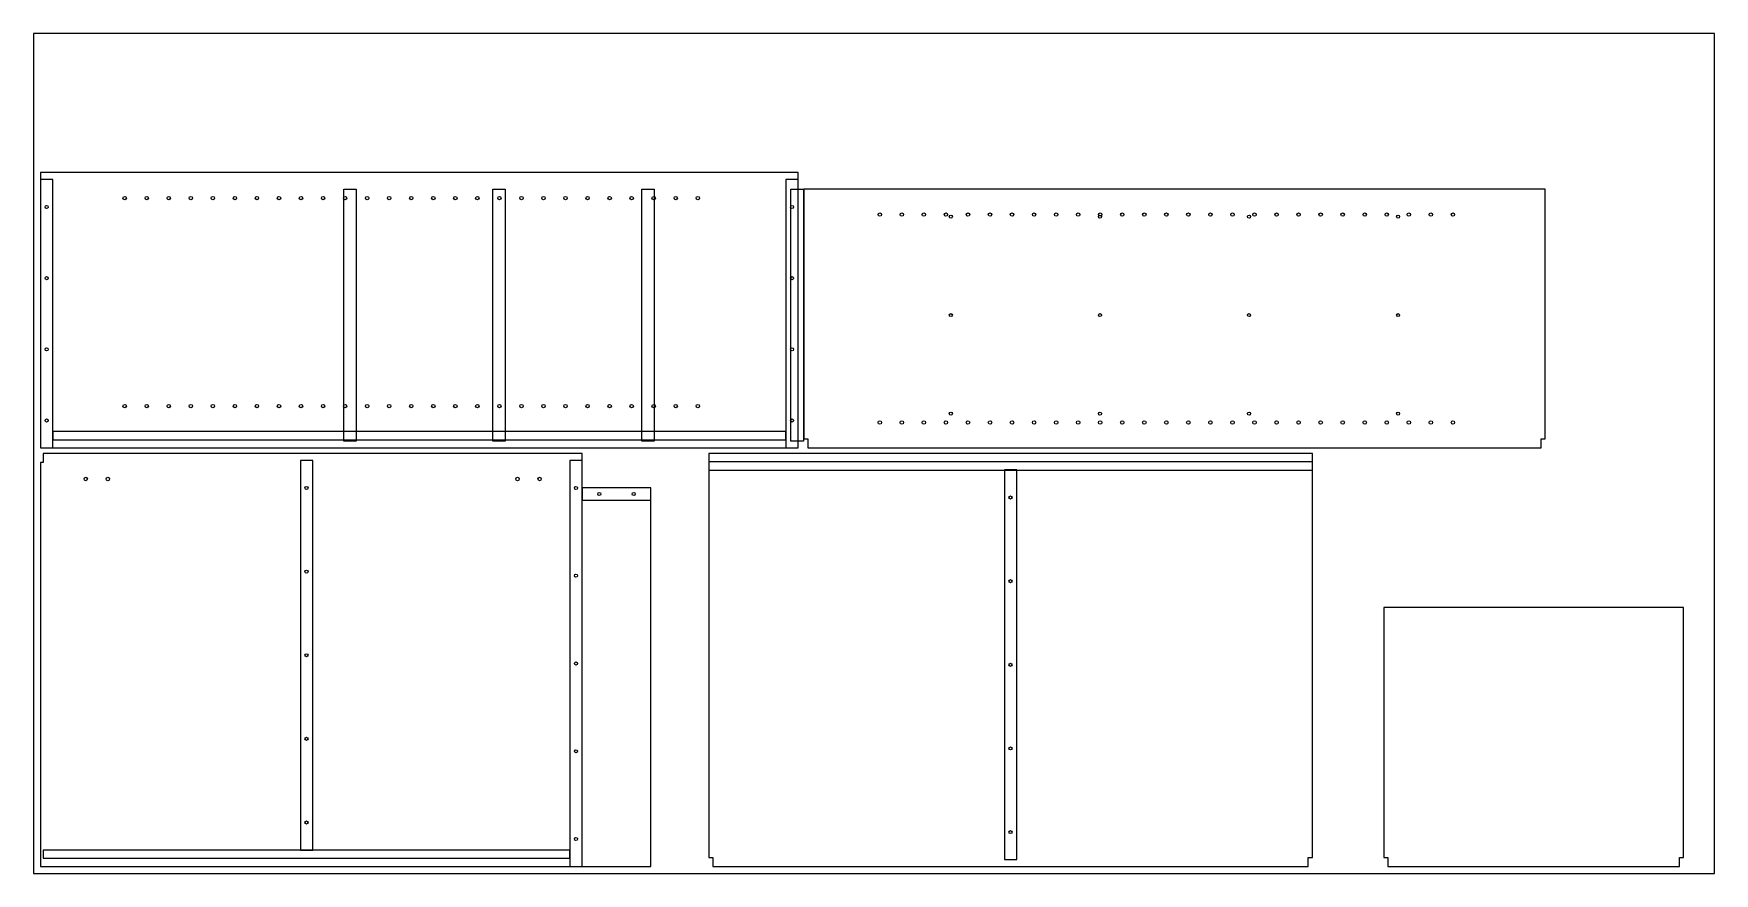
# Model space of a CAD drawing. Header units: millimetres. Extents: x 0 to 2440, y 0 to 1220.
import ezdxf

# ---------------------------------------------------------------- set-up
doc = ezdxf.new("R2010")
doc.units = ezdxf.units.MM
for name, color, linetype in [('DRILL_4.5_THRU', 5, 'CONTINUOUS'), ('DRILL_5_D12', 5, 'CONTINUOUS'), ('OUTLINE', 7, 'CONTINUOUS'), ('POCKET_D6', 3, 'CONTINUOUS'), ('POCKET_D6_FLIP', 3, 'CONTINUOUS'), ('SHEET', 8, 'CONTINUOUS')]:
    doc.layers.add(name, color=color, linetype=linetype)

msp = doc.modelspace()

# ---------------------------------------------------------------- linework, layer by layer
at = {"layer": 'DRILL_4.5_THRU'}
for centre in [(18.9, 968), (1101.1, 968), (1331.54, 954.1), (1547.98, 954.1), (1764.42, 954.1), (1980.86, 954.1), (18.9, 864.667), (1101.1, 864.667), (1331.54, 811.05), (1547.98, 811.05), (1764.42, 811.05), (1980.86, 811.05), (18.9, 761.333), (1101.1, 761.333), (18.9, 658), (1101.1, 658), (1331.54, 668), (1547.98, 668), (1764.42, 668), (1980.86, 668), (396.2, 560), (787.3, 560), (821.2, 551.1), (871.2, 551.1), (1418.2, 546.1), (396.2, 438.475), (787.3, 432.5), (1418.2, 424.575), (396.2, 316.95), (787.3, 305), (1418.2, 303.05), (396.2, 195.425), (787.3, 177.5), (1418.2, 181.525), (396.2, 73.9), (787.3, 50), (1418.2, 60)]:
    msp.add_circle(centre, 2.25, dxfattribs=at)
at = {"layer": 'DRILL_5_D12'}
for centre in [(132.2, 981), (164.2, 981), (196.2, 981), (228.2, 981), (260.2, 981), (292.2, 981), (324.2, 981), (356.2, 981), (388.2, 981), (420.2, 981), (452.2, 981), (484.2, 981), (516.2, 981), (548.2, 981), (580.2, 981), (612.2, 981), (644.2, 981), (676.2, 981), (708.2, 981), (740.2, 981), (772.2, 981), (804.2, 981), (836.2, 981), (868.2, 981), (900.2, 981), (932.2, 981), (964.2, 981), (1228.4, 957.1), (1260.4, 957.1), (1292.4, 957.1), (1324.4, 957.1), (1356.4, 957.1), (1388.4, 957.1), (1420.4, 957.1), (1452.4, 957.1), (1484.4, 957.1), (1516.4, 957.1), (1548.4, 957.1), (1580.4, 957.1), (1612.4, 957.1), (1644.4, 957.1), (1676.4, 957.1), (1708.4, 957.1), (1740.4, 957.1), (1772.4, 957.1), (1804.4, 957.1), (1836.4, 957.1), (1868.4, 957.1), (1900.4, 957.1), (1932.4, 957.1), (1964.4, 957.1), (1996.4, 957.1), (2028.4, 957.1), (2060.4, 957.1), (132.2, 678.9), (164.2, 678.9), (196.2, 678.9), (228.2, 678.9), (260.2, 678.9), (292.2, 678.9), (324.2, 678.9), (356.2, 678.9), (388.2, 678.9), (420.2, 678.9), (452.2, 678.9), (484.2, 678.9), (516.2, 678.9), (548.2, 678.9), (580.2, 678.9), (612.2, 678.9), (644.2, 678.9), (676.2, 678.9), (708.2, 678.9), (740.2, 678.9), (772.2, 678.9), (804.2, 678.9), (836.2, 678.9), (868.2, 678.9), (900.2, 678.9), (932.2, 678.9), (964.2, 678.9), (1228.4, 655), (1260.4, 655), (1292.4, 655), (1324.4, 655), (1356.4, 655), (1388.4, 655), (1420.4, 655), (1452.4, 655), (1484.4, 655), (1516.4, 655), (1548.4, 655), (1580.4, 655), (1612.4, 655), (1644.4, 655), (1676.4, 655), (1708.4, 655), (1740.4, 655), (1772.4, 655), (1804.4, 655), (1836.4, 655), (1868.4, 655), (1900.4, 655), (1932.4, 655), (1964.4, 655), (1996.4, 655), (2028.4, 655), (2060.4, 655), (75.7, 573), (107.7, 573), (702.5, 573), (734.5, 573)]:
    msp.add_circle(centre, 2.5, dxfattribs=at)
at = {"layer": 'OUTLINE'}
for points in [[(1110, 618), (1110, 1018), (10, 1018), (10, 618)], [(2188.4, 618), (2188.4, 631.15), (2194.4, 631.15), (2194.4, 994.1), (1118, 994.1), (1118, 631.15), (1124, 631.15), (1124, 618)], [(896.2, 10), (896.2, 560), (796.2, 560), (796.2, 610), (14, 610), (14, 596.85), (10, 596.85), (10, 10)], [(980, 23.15), (986, 23.15), (986, 10), (1850.4, 10), (1850.4, 23.15), (1856.4, 23.15), (1856.4, 610), (980, 610)], [(1960, 23.15), (1966, 23.15), (1966, 10), (2389.3, 10), (2389.3, 23.15), (2395.3, 23.15), (2395.3, 386.1), (1960, 386.1)]]:
    msp.add_lwpolyline(points, close=True, dxfattribs=at)
at = {"layer": 'POCKET_D6'}
for points in [[(27.875, 618), (27.875, 1008), (9.925, 1008), (9.925, 618)], [(1110.075, 618), (1110.075, 1008), (1092.125, 1008), (1092.125, 618)], [(1092.2, 629.925), (1092.2, 641.975), (27.8, 641.975), (27.8, 629.925)], [(405.175, 33.9), (405.175, 600), (387.225, 600), (387.225, 33.9)], [(796.275, 10), (796.275, 600), (778.325, 600), (778.325, 10)], [(980, 586.025), (1856.4, 586.025), (1856.4, 598.075), (980, 598.075)], [(1409.225, 20), (1427.175, 20), (1427.175, 586.1), (1409.225, 586.1)], [(896.2, 542.125), (896.2, 560.075), (796.2, 560.075), (796.2, 542.125)], [(778.4, 21.925), (778.4, 33.975), (14, 33.975), (14, 21.925)]]:
    msp.add_lwpolyline(points, close=True, dxfattribs=at)
at = {"layer": 'POCKET_D6_FLIP'}
for points in [[(450.165, 628), (450.165, 994.1), (468.115, 994.1), (468.115, 628)], [(666.605, 628), (666.605, 994.1), (684.555, 994.1), (684.555, 628)], [(883.045, 628), (883.045, 994.1), (900.995, 994.1), (900.995, 628)], [(1099.485, 628), (1099.485, 994.1), (1117.435, 994.1), (1117.435, 628)]]:
    msp.add_lwpolyline(points, close=True, dxfattribs=at)
at = {"layer": 'SHEET'}
msp.add_lwpolyline([(0, 0), (2440, 0), (2440, 1220), (0, 1220)], close=True, dxfattribs=at)

doc.saveas('drawing.dxf')
